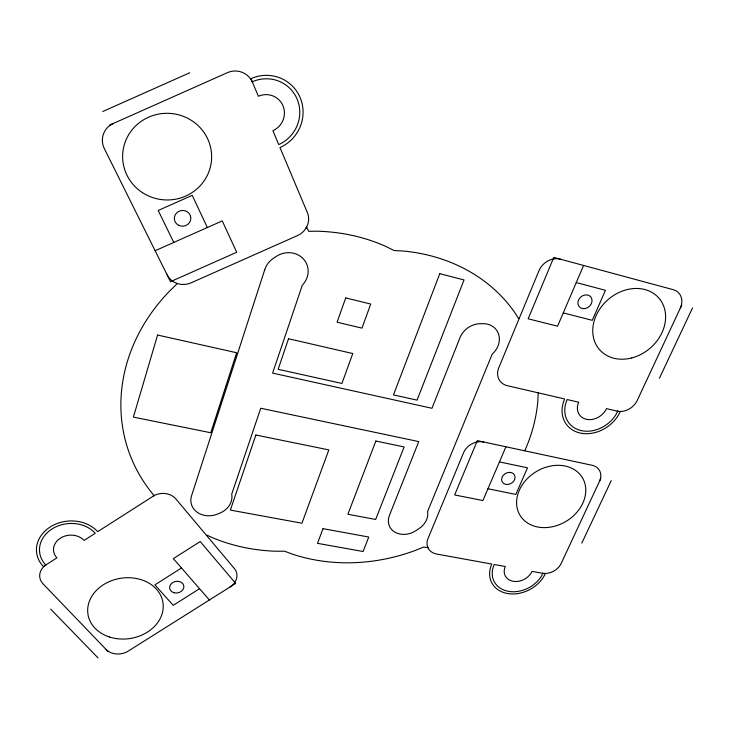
<?xml version="1.0" encoding="UTF-8"?>
<svg xmlns="http://www.w3.org/2000/svg" width="729" height="729" viewBox="0 0 729 729"><rect width="100%" height="100%" fill="white"/><g stroke="black" fill="none" stroke-linecap="round" stroke-linejoin="round"><path stroke-width="1.09" d="M538.248 392.849L537.72 402.481A175.707 151.568 -25.4 0 1 525.409 449.31L524.689 450.804M505.926 446.777L482.899 500.55L454.65 494.945L477.322 440.635L592.148 465.293A15.683 12.429 -32.9 0 1 599.484 481.35M583.583 265.447L557.567 326.191L528.161 318.801L553.794 257.401L673.186 289.668A16.977 13.733 -42.5 0 1 680.248 308.276M600.842 478.434L561.221 563.344A15.145 11.773 -29.1 0 1 542.33 573.249M681.779 304.995L637.219 400.476A16.257 13.058 -37.2 0 1 617.144 411.11M581.788 543.169L611.23 480.63M659.444 378.205L692.55 307.866M305.907 228.314L306.581 227.038L308.695 231.321L316.532 231.193A178.933 157.2 -20.7 0 1 385.495 246.274L394.079 250.53L403.948 251.095A175.707 151.568 -25.4 0 1 514.3 311.875L518.365 318.245L519.203 318.436M177.338 283.517L169.019 291.7A178.933 157.2 -20.7 0 0 153.4 494.718L154.174 495.565L97.686 531.678A33.88 27.857 -5.2 0 0 50.091 527.049A33.88 27.857 -5.2 0 0 43.376 566.551L56.908 557.867A16.94 13.924 -5.2 0 1 60.325 538.184A16.94 13.924 -5.2 0 1 84.063 540.426L95.262 533.236A30.873 25.378 -5.2 0 0 51.923 529.035A30.873 25.378 -5.2 0 0 45.781 565.011M181.503 567.991L154.894 584.858L173.229 605.325L199.555 588.695M206.662 535.569L207.182 535.25L213.26 538.029A178.933 157.2 -20.7 0 0 275.48 551.215L284.592 551.224L292.593 554.204A175.707 151.568 -25.4 0 0 416.213 550.103L423.649 547.032L427.95 547.643L427.531 546.695M102.78 111.501L189.74 72.763M109.478 125.169L227.412 72.654A19.337 19.082 -62.3 0 1 252.617 82.587M155.131 250.73L222.254 220.896L236.706 252.27L170.513 281.667L104.338 148.598A19.528 18.854 18.7 0 1 113.405 123.42M487.938 488.776L515.831 494.417L527.514 467.818L499.438 461.922M563.262 312.905L592.267 320.323L605.444 290.306L576.247 282.57M50.656 609.116L98.105 657.977M108.174 651.626L43.111 583.929A16.84 13.66 -5 0 1 46.383 564.62M209.396 599.994L173.338 558.624L200.202 541.547L235.695 583.428L128.35 651.033A16.074 12.712 -9 0 1 106.088 649.457M173.766 242.447L158.202 210.49L192.246 195.354L207.328 227.53M617.755 411.256A29.588 23.966 -36 0 1 581.086 430.557A29.588 23.966 -36 0 1 567.162 399.538L578.708 402.217A16.238 13.149 -36 0 0 586.316 419.284A16.238 13.149 -36 0 0 606.464 408.641L620.188 411.821A32.468 26.308 -36 0 1 579.956 432.98A32.468 26.308 -36 0 1 564.656 398.963L507.357 385.696A16.63 13.988 -34.8 0 1 498.754 367.808L538.95 270.778A17.368 14.771 -41.7 0 1 560.455 259.196M542.914 573.359A27.62 21.569 -27.8 0 1 508.423 591.337A27.62 21.569 -27.8 0 1 494.189 564.501L505.297 566.515A15.154 11.837 -27.8 0 0 513.088 581.286A15.154 11.837 -27.8 0 0 532.033 571.381L545.256 573.778A30.317 23.674 -27.8 0 1 507.411 593.497A30.317 23.674 -27.8 0 1 491.774 564.064L436.68 554.049A15.546 12.511 -25.5 0 1 427.978 538.631L463.571 452.727A16.065 13.268 -29.7 0 1 483.71 442.011M252.289 81.794A34.764 33.889 -49.1 0 1 297.131 99.117A34.764 33.889 -49.1 0 1 278.724 144.57L272.883 130.701A19.082 18.599 -49.1 0 0 282.98 105.76A19.082 18.599 -49.1 0 0 258.376 96.255L250.958 78.65A38.163 37.197 -49.2 0 1 300.175 97.659A38.163 37.197 -49.2 0 1 279.982 147.55L307.365 212.576A18.198 17.131 -29.3 0 1 297.468 235.595L191.189 282.788A18.243 17.049 -9 0 1 167.132 274.869M152.525 496.467A16.758 14.115 -10 0 1 175.826 498.918L234.346 568.502A16.047 13.086 -13.7 0 1 229.845 587.118M157.582 335.039L133.398 417.106L210.781 432.753L236.652 352.745L157.582 335.039M264.8 269.511L191.554 495.747A19.555 16.539 -13 0 0 197.277 512.332A19.555 16.539 -13 0 0 217.534 514.073A45.9 39.184 -12.4 0 0 221.552 512.332A19.546 16.539 -13.2 0 0 231.895 495.529L231.694 494.226L260.745 408.24L418.747 441.592L389.441 515.412A18.608 15.236 -24.4 0 0 395.027 532.206A18.608 15.236 -24.4 0 0 415.949 530.63A59.896 49.836 -24.1 0 0 420.669 527.386A18.617 15.254 -24.6 0 0 427.577 511.558L492.239 354.066A19.929 17.095 -35 0 0 498.627 334.256A19.929 17.095 -35 0 0 482.443 323.649A46.893 39.977 -33.5 0 0 477.932 323.886A19.929 17.113 -34.8 0 0 460.017 337.636L431.969 408.286L272.61 373.102L302.335 285.148L303.291 284.119A21.004 19.419 -24.5 0 0 302.881 258.403A21.004 19.419 -24.5 0 0 275.972 256.599A55.122 50.31 -25 0 0 271.516 259.752A20.995 19.41 -24 0 0 264.8 269.511M255.852 435.013L230.373 510.09L301.943 523.222L328.834 449.893L255.852 435.013M288.52 338.73L278.15 369.293L341.919 383.454L352.772 353.538L288.52 338.73M345.701 297.915L337.099 322.218L361.985 328.141L370.733 304.039L345.701 297.915M323.011 528.662L317.507 543.342L363.078 551.498L368.756 537.036L323.011 528.662M375.854 441.036L347.888 514.255L375.654 519.467L404.13 446.941L375.854 441.036M439.778 273.676L393.469 394.899L417.061 400.139L464.036 279.927L439.778 273.676M585.205 308.531A7.6 6.351 -40.9 0 0 590.991 297.14A7.6 6.351 -40.9 0 0 578.726 299.628A7.6 6.351 -40.9 0 0 585.205 308.531M631.706 357.957A39.32 32.131 -40.8 0 0 659.39 298.68A39.32 32.131 -40.8 0 0 596.44 314.892A39.32 32.131 -40.8 0 0 631.706 357.957M507.43 484.493A7.035 5.714 -30.1 0 0 514.546 475.144A7.035 5.714 -30.1 0 0 503.001 475.636A7.035 5.714 -30.1 0 0 507.43 484.493M547.115 527.514A36.423 28.996 -31.1 0 0 582.972 478.707A36.423 28.996 -31.1 0 0 523.468 483.163A36.423 28.996 -31.1 0 0 547.115 527.514M178.678 225.316A8.256 7.864 -7.4 0 0 190.834 217.998A8.256 7.864 -7.4 0 0 178.25 211.692A8.256 7.864 -7.4 0 0 178.678 225.316M142.456 192.629A44.515 43.33 3.2 0 0 211.547 159.542A44.515 43.33 3.2 0 0 147.386 117.743A44.515 43.33 3.2 0 0 142.456 192.629M173.867 592.713A7.19 5.841 -11.4 0 0 183.836 586.034A7.19 5.841 -11.4 0 0 172.518 582.69A7.19 5.841 -11.4 0 0 173.867 592.713M109.35 636.964A37.944 30.481 -8.9 0 0 163.105 603.776A37.944 30.481 -8.9 0 0 103.919 584.412A37.944 30.481 -8.9 0 0 109.35 636.964"/></g></svg>
